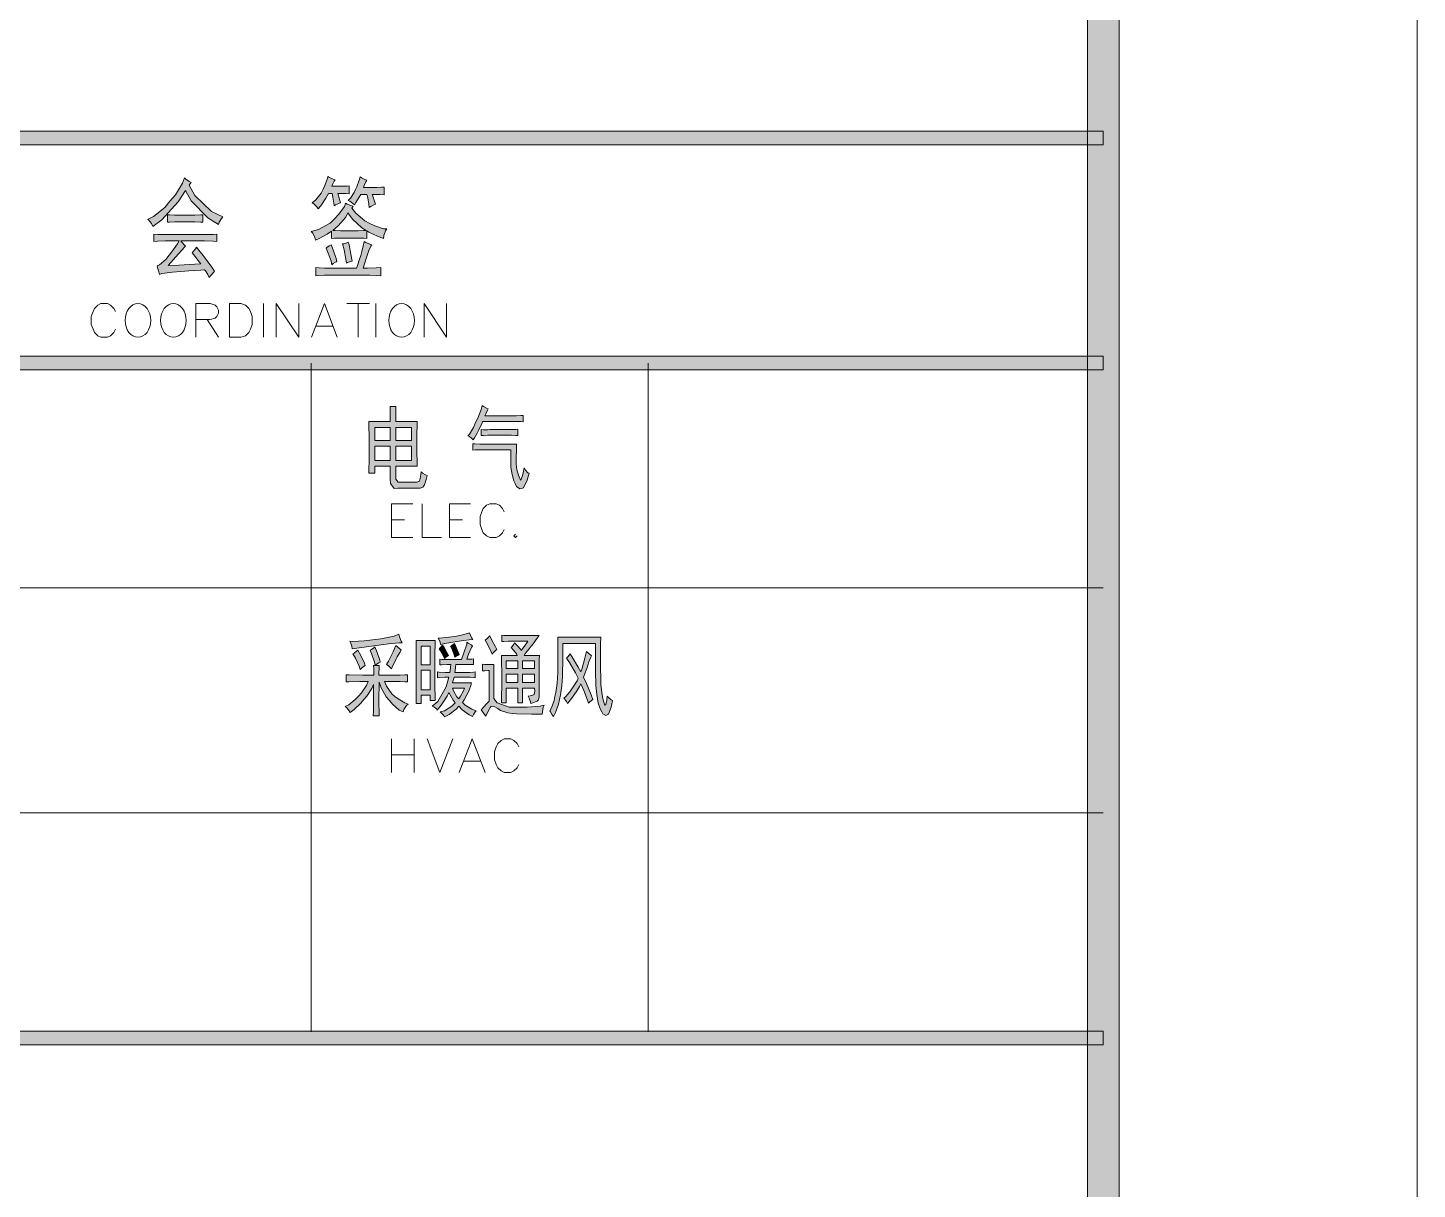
# Model space of a CAD drawing. Header units: millimetres. Extents: x 210 to 63265, y -7201 to 22496.
# Drawn here: x 61052 to 63265, y 15126 to 16976 of the extents above; entities that cross this region are included whole.
import ezdxf

# ---------------------------------------------------------------- set-up
doc = ezdxf.new("R2010")
doc.units = ezdxf.units.MM

msp = doc.modelspace()

# ---------------------------------------------------------------- hatches: boundary and pattern name
h = msp.add_hatch(color=0)
h.dxf.hatch_style = 2
h.paths.add_polyline_path([(62790.1, -6726.4), (62740, -6676.5), (62740, 21971.2), (62790.1, 22021.1)])
h = msp.add_hatch(color=0)
h.dxf.hatch_style = 2
h.paths.add_polyline_path([(62765, 16811.3), (62765, 16789.9), (60263.2, 16789.9), (60263.2, 16811.3)])
h = msp.add_hatch(color=0)
h.dxf.hatch_style = 2
h.paths.add_polyline_path([(61309.4, 16725.6), (61318.1, 16708.8), (61345, 16683.4), (61363, 16675), (61360.7, 16672.3), (61357.1, 16666.3), (61355.9, 16662.9), (61338.7, 16673.4), (61312.6, 16700.4), (61303.6, 16716.9), (61291.8, 16699), (61265.7, 16670.4), (61251.6, 16659.5), (61249.1, 16664.3), (61244.6, 16670), (61243, 16670.9), (61252.3, 16675.4), (61270.2, 16689.9), (61278.6, 16700.1), (61287.2, 16710.1), (61298.6, 16728.7), (61301.7, 16737.3), (61304, 16735.1), (61309.4, 16731.4), (61312.4, 16729.8)])
h = msp.add_hatch(color=0)
h.dxf.hatch_style = 2
h.paths.add_polyline_path([(61564.1, 16711.5), (61559.1, 16711.9), (61550, 16712.2), (61545.9, 16712.2), (61546.9, 16708.5), (61549.3, 16701.1), (61550.5, 16697.4), (61547.5, 16696.3), (61542.5, 16694), (61540.3, 16692.6), (61539.8, 16696.7), (61538.2, 16706.5), (61536.7, 16712.2), (61531.2, 16712.2), (61526.9, 16704.7), (61518.7, 16692.6), (61514.6, 16687.9), (61512.6, 16690.9), (61507.8, 16695.6), (61504.9, 16697.4), (61510.8, 16702), (61519.4, 16712.9), (61522.4, 16719), (61525.3, 16725.1), (61529.2, 16735.1), (61530.3, 16739.2), (61532.8, 16737.8), (61538.5, 16735.1), (61541.9, 16733.9), (61540.1, 16731.7), (61537.3, 16726.7), (61536.4, 16723.7), (61551.9, 16723.7), (61555, 16723.7), (61561.1, 16724), (61564.1, 16724.4)])
h = msp.add_hatch(color=0)
h.dxf.hatch_style = 2
h.paths.add_polyline_path([(61605.8, 16695.2), (61603.3, 16694), (61598.5, 16691.3), (61596.1, 16689.9), (61595.6, 16695.1), (61593.6, 16705.4), (61592, 16710.8), (61582.4, 16710.8), (61579.7, 16706.1), (61574.7, 16697.7), (61572.3, 16694), (61570, 16696.3), (61565.2, 16699.7), (61562.7, 16700.8), (61566.3, 16704.7), (61572, 16713.5), (61574.1, 16718.3), (61576.3, 16723), (61579.9, 16733.2), (61581.5, 16738.5), (61583.8, 16736.9), (61589, 16734.2), (61592, 16733.2), (61590.6, 16730.8), (61588.1, 16725.1), (61587, 16721.7), (61605.8, 16721.7), (61608.3, 16721.7), (61615.5, 16722.1), (61619.9, 16722.2), (61619.9, 16710.1), (61613.1, 16710.4), (61603.5, 16710.8), (61600.6, 16710.8), (61601.7, 16707.8), (61604.2, 16700.1)])
h = msp.add_hatch(color=0)
h.paths.add_polyline_path([(61618.8, 16640.5), (61609, 16644.3), (61595.6, 16650.3), (61592, 16652.7), (61592, 16640.5), (61587.5, 16640.9), (61578.6, 16641.2), (61574.3, 16641.2), (61554.6, 16641.2), (61550, 16641.2), (61540.7, 16640.9), (61535.8, 16640.5), (61535.8, 16652.1), (61529, 16647.3), (61516.3, 16640.3), (61510.4, 16637.8), (61509.5, 16641.9), (61506, 16648.7), (61503.5, 16651.4), (61515.1, 16654.8), (61533.7, 16665), (61540.7, 16672), (61547.7, 16679), (61556.4, 16691.3), (61558, 16696.7), (61560.7, 16695.2), (61566.8, 16692.9), (61570.2, 16692), (61568.2, 16688.6), (61574.7, 16680.7), (61589, 16668.8), (61596.8, 16664.6), (61604.9, 16660.4), (61618.5, 16656.1), (61624, 16656.1), (61621.7, 16652.7), (61619.2, 16645)])
h.paths.add_polyline_path([(61537.8, 16653.4), (61541.9, 16653), (61550.3, 16652.7), (61554.6, 16652.7), (61574.3, 16652.7), (61578.6, 16652.7), (61587, 16653), (61591.1, 16653.4), (61584, 16657.5), (61569.5, 16671.3), (61562.1, 16681.1), (61558.6, 16674.3), (61546.4, 16660.5)])
h = msp.add_hatch(color=0)
h.dxf.hatch_style = 2
h.paths.add_polyline_path([(61312.8, 16677.7), (61318.5, 16677.7), (61327.6, 16678.1), (61331, 16678.4), (61331, 16666.3), (61327.3, 16666.6), (61318.1, 16667), (61312.8, 16667), (61291.1, 16667), (61286.3, 16667), (61278.1, 16666.6), (61274.8, 16666.3), (61274.8, 16678.4), (61278.1, 16678.1), (61285.9, 16677.7), (61290.6, 16677.7)])
h = msp.add_hatch(color=0)
h.dxf.hatch_style = 2
h.paths.add_polyline_path([(61303.6, 16628.3), (61302, 16626.7), (61288.1, 16611.2), (61275.9, 16597.4), (61292.5, 16598.1), (61318.5, 16599.3), (61327.6, 16600.1), (61325.3, 16603.5), (61318.5, 16612.2), (61313.8, 16617.6), (61315.6, 16619.6), (61319.2, 16624), (61321, 16626.4), (61324.6, 16622.1), (61331.4, 16613.3), (61334.6, 16609.2), (61338, 16604.9), (61345.5, 16594.7), (61349.8, 16588.6), (61348, 16586.5), (61343.7, 16581.5), (61341.2, 16578.4), (61338.9, 16582.9), (61335.1, 16589), (61333.7, 16590.6), (61327.8, 16590.2), (61308.8, 16589), (61295.9, 16587.9), (61282.9, 16586.8), (61265.9, 16584.5), (61262.1, 16583.1), (61260.9, 16587.5), (61258.9, 16594.3), (61258.2, 16596.7), (61262.1, 16598.3), (61271.8, 16607), (61277.3, 16613.8), (61282.9, 16620.8), (61290.8, 16632.1), (61293.1, 16636.6), (61278.4, 16636.6), (61271.6, 16636.6), (61258.9, 16636.2), (61253, 16635.8), (61253, 16647.3), (61259.1, 16646.9), (61271.6, 16646.6), (61277.9, 16646.6), (61328.5, 16646.6), (61334.9, 16646.6), (61347.3, 16646.9), (61353.4, 16647.3), (61353.4, 16635.8), (61347.3, 16636.2), (61333.9, 16636.6), (61326.5, 16636.6), (61296.1, 16636.6), (61298.1, 16633.9), (61302, 16629.8)])
h = msp.add_hatch(color=0)
h.dxf.hatch_style = 2
h.paths.add_polyline_path([(61529.2, 16581.8), (61524.9, 16581.8), (61515.8, 16581.5), (61511, 16581.1), (61511, 16594), (61516, 16593.6), (61524.9, 16593.3), (61528.7, 16593.3), (61575.9, 16593.3), (61577.3, 16597.4), (61580.7, 16607.4), (61582.4, 16613.5), (61584.1, 16619.6), (61587, 16630.8), (61588.1, 16635.8), (61590.8, 16634.2), (61596.8, 16631.4), (61600.2, 16630.5), (61598.5, 16628.3), (61595.1, 16621.5), (61593.6, 16616.5), (61592, 16611.7), (61588.4, 16600.1), (61586.5, 16593.3), (61593.3, 16593.3), (61607.2, 16593.6), (61614.4, 16594), (61614.4, 16581.1), (61607.2, 16581.5), (61596.7, 16581.8), (61593.1, 16581.8)])
h = msp.add_hatch(color=0)
h.dxf.hatch_style = 2
h.paths.add_polyline_path([(61535.3, 16630.5), (61538.5, 16622.2), (61543.2, 16608.8), (61544.4, 16603.5), (61542.5, 16602.7), (61538.3, 16600.4), (61536.4, 16598.6), (61535.3, 16604.2), (61530.8, 16617.2), (61527.3, 16625.1), (61528.5, 16626), (61532.4, 16628.7)])
h = msp.add_hatch(color=0)
h.dxf.hatch_style = 2
h.paths.add_polyline_path([(61559.6, 16601.3), (61558.9, 16607.4), (61555.9, 16622.6), (61553.6, 16631.7), (61555.5, 16632.1), (61560.2, 16633.5), (61562.7, 16634.4), (61563.8, 16630.5), (61566.8, 16615.3), (61568.8, 16604.2), (61566.3, 16603.8), (61561.6, 16602.4)])
h = msp.add_hatch(color=0)
h.dxf.hatch_style = 2
h.paths.add_polyline_path([(60255.7, 16431.4), (60255.7, 16452.8), (62765, 16452.8), (62765, 16431.4)])
h = msp.add_hatch(color=0)
h.paths.add_polyline_path([(61688.3, 16262.9), (61686.8, 16256.4), (61684.1, 16248), (61682.9, 16246.2), (61681.6, 16244.4), (61677.3, 16242.6), (61674.5, 16242.6), (61641.4, 16242.6), (61635.8, 16242.3), (61629.9, 16250), (61629.6, 16257.8), (61629.6, 16277.5), (61605.1, 16277.5), (61605.1, 16266.8), (61595.4, 16266.8), (61595.6, 16269.6), (61595.8, 16289), (61595.8, 16305.6), (61595.8, 16322.2), (61595.6, 16343.9), (61595.4, 16349.1), (61629.6, 16349.1), (61629.6, 16356.6), (61629.4, 16368.4), (61629.2, 16372.7), (61638.5, 16372.7), (61638.3, 16368.9), (61638.2, 16357.1), (61638.2, 16349.1), (61672.3, 16349.1), (61672.2, 16344.8), (61671.8, 16327.3), (61671.8, 16314.2), (61671.8, 16301.1), (61672.2, 16282.9), (61672.3, 16277.5), (61638.2, 16277.5), (61638.2, 16262.3), (61638.2, 16257.3), (61642.1, 16252.1), (61646, 16252.1), (61668.4, 16252.1), (61671.8, 16252.1), (61675.9, 16254.1), (61676.5, 16256.1), (61677.2, 16258), (61678.2, 16264.3), (61678.6, 16268.6), (61680.7, 16266.6), (61685.6, 16263.7)])
h.paths.add_polyline_path([(61663.4, 16287), (61663.4, 16309.5), (61638.2, 16309.5), (61638.2, 16287)])
h.paths.add_polyline_path([(61629.6, 16287), (61629.6, 16309.5), (61605.1, 16309.5), (61605.1, 16287)])
h.paths.add_polyline_path([(61663.4, 16318.7), (61663.4, 16339.4), (61638.2, 16339.4), (61638.2, 16318.7)])
h.paths.add_polyline_path([(61629.6, 16318.7), (61629.6, 16339.4), (61605.1, 16339.4), (61605.1, 16318.7)])
h = msp.add_hatch(color=0)
h.dxf.hatch_style = 2
h.paths.add_polyline_path([(61785.4, 16369.3), (61784.1, 16366.8), (61781.5, 16361.1), (61780, 16358), (61826.4, 16358), (61830.3, 16358), (61837.5, 16358.4), (61840.9, 16358.6), (61840.9, 16348.5), (61837.5, 16348.7), (61830.3, 16349.1), (61826.4, 16349.1), (61776.6, 16349.1), (61775.6, 16346.2), (61772.3, 16339.1), (61770, 16334.6), (61767.9, 16330.3), (61763.6, 16322.8), (61761.4, 16319.7), (61759.6, 16322.1), (61755.5, 16325.1), (61753, 16326), (61755.7, 16329), (61762, 16339.6), (61765.5, 16347.1), (61769.1, 16354.4), (61774.3, 16368.2), (61775.7, 16374.3), (61778.1, 16372.9), (61782.9, 16370.4)])
h = msp.add_hatch(color=0)
h.dxf.hatch_style = 2
h.paths.add_polyline_path([(61819.2, 16336), (61822.6, 16336), (61829.4, 16336.4), (61832.8, 16336.6), (61832.8, 16326.5), (61829.4, 16326.7), (61822.6, 16327.1), (61819.2, 16327.1), (61788.1, 16327.1), (61784.7, 16327.1), (61777.9, 16326.7), (61774.5, 16326.5), (61774.5, 16336), (61777.9, 16335.8), (61784.7, 16335.8), (61788.1, 16336)])
h = msp.add_hatch(color=0)
h.dxf.hatch_style = 2
h.paths.add_polyline_path([(61850.5, 16266.8), (61847.5, 16255.3), (61841.6, 16243), (61838.7, 16242.3), (61835.7, 16241.6), (61830.7, 16245.5), (61828.5, 16250), (61826.4, 16254.4), (61823.5, 16264.6), (61822.6, 16270.5), (61821.7, 16276.3), (61821.4, 16293.1), (61821.7, 16304), (61775.4, 16304), (61772, 16304), (61764.8, 16303.6), (61760.9, 16303.5), (61760.9, 16313.5), (61764.8, 16313.3), (61772, 16312.9), (61775.4, 16312.9), (61830.7, 16312.9), (61830.3, 16304.2), (61829.9, 16290.8), (61829.9, 16285.9), (61830.1, 16281.1), (61831.2, 16272.5), (61832.1, 16268.8), (61833.2, 16265), (61835.1, 16259.3), (61836.4, 16257.3), (61837.5, 16255.3), (61840.5, 16264.3), (61842.5, 16275.2), (61844.8, 16271.6), (61848.7, 16267.3)])
h = msp.add_hatch(color=0)
h.dxf.hatch_style = 2
h.paths.add_polyline_path([(61648.5, 15996.1), (61643.5, 15996.1), (61626.7, 15994.5), (61615.1, 15992.9), (61603.3, 15991.5), (61580.2, 15988.4), (61568.8, 15987), (61568.2, 15990.8), (61566.3, 15996.7), (61565, 15998.8), (61569.8, 15998.6), (61588.1, 15999.7), (61601.3, 16001.1), (61614.6, 16002.6), (61635.5, 16007), (61643.2, 16010.1), (61644.3, 16006.1), (61646.9, 15999.2)])
h = msp.add_hatch(color=0)
h.paths.add_polyline_path([(61701, 16000.1), (61700.8, 15993.4), (61700.6, 15980.9), (61700.6, 15974.7), (61700.6, 15932.4), (61700.6, 15925.5), (61700.8, 15911.3), (61701, 15904.3), (61692.9, 15904.3), (61692.9, 15912.8), (61678.6, 15912.8), (61678.6, 15899.7), (61670.6, 15899.7), (61670.6, 15906.5), (61670.7, 15920.3), (61670.9, 15927.4), (61670.9, 15974.7), (61670.9, 15980.9), (61670.7, 15993.4), (61670.6, 16000.1)])
h.paths.add_polyline_path([(61692.9, 15921.2), (61692.9, 15952.6), (61678.6, 15952.6), (61678.6, 15921.2)])
h.paths.add_polyline_path([(61692.9, 15961.1), (61692.9, 15990.9), (61678.6, 15990.9), (61678.6, 15961.1)])
h = msp.add_hatch(color=0)
h.dxf.hatch_style = 2
h.paths.add_polyline_path([(61706, 16004), (61713.3, 16004.2), (61727.6, 16005.8), (61735, 16007), (61742.3, 16008.3), (61752.5, 16011), (61755.5, 16012.4), (61756.6, 16009.4), (61759.3, 16004), (61760.9, 16001.7), (61755, 16001.1), (61742.6, 15999.5), (61736, 15998.6), (61729.4, 15997.6), (61716.2, 15995.2), (61709.4, 15993.8), (61708.8, 15997.2), (61707, 16002.2)])
h = msp.add_hatch(color=0)
h.dxf.hatch_style = 2
h.paths.add_polyline_path([(61787.9, 16007.4), (61791.5, 16000.6), (61797.2, 15989.9), (61799.4, 15985.9), (61797, 15984.3), (61793.3, 15980.2), (61791.8, 15978.1), (61790.2, 15982.2), (61784.9, 15993.4), (61780.7, 16000.6), (61782.5, 16002.2), (61786.1, 16005.6)])
h = msp.add_hatch(color=0)
h.paths.add_polyline_path([(61866.4, 16007.9), (61863.6, 16003.5), (61857.3, 15994.9), (61854.1, 15990.9), (61850.9, 15987), (61845, 15979.7), (61842.5, 15976.3), (61867, 15976.3), (61866.8, 15970.2), (61866.4, 15958), (61866.4, 15952.1), (61866.4, 15913.3), (61866.8, 15909.5), (61865.2, 15904.9), (61863.6, 15903.6), (61861.8, 15902.6), (61856.8, 15900.6), (61853.4, 15899.7), (61853, 15902.4), (61850.9, 15908.3), (61849.3, 15911.5), (61852.3, 15911.9), (61856.6, 15912.8), (61857.7, 15913.3), (61858.7, 15913.8), (61859.5, 15919.2), (61859.3, 15924), (61840.3, 15924), (61840.3, 15900.9), (61832.8, 15900.9), (61832.8, 15924), (61814.2, 15924), (61814.2, 15900.9), (61806.5, 15900.9), (61806.7, 15910.3), (61807, 15928.7), (61807, 15938), (61807, 15947.3), (61806.7, 15966.4), (61806.5, 15976.3), (61831.6, 15976.3), (61830.5, 15978.6), (61825.8, 15984.8), (61822.3, 15988.8), (61823.7, 15990.4), (61826.4, 15994.2), (61827.6, 15996.1), (61831.6, 15992.2), (61836.7, 15986.3), (61838.2, 15984.3), (61841.6, 15989), (61846.9, 15996.3), (61848.7, 15998.8), (61821.7, 15998.8), (61817.6, 15998.8), (61810.1, 15998.6), (61807, 15998.3), (61807, 16008.5), (61810.1, 16008.1), (61817.1, 16007.9), (61820.8, 16007.9)])
h.paths.add_polyline_path([(61859.3, 15933), (61859.3, 15946.6), (61840.3, 15946.6), (61840.3, 15933)])
h.paths.add_polyline_path([(61832.8, 15933), (61832.8, 15946.6), (61814.2, 15946.6), (61814.2, 15933)])
h.paths.add_polyline_path([(61859.3, 15955.5), (61859.3, 15967.9), (61840.3, 15967.9), (61840.3, 15955.5)])
h.paths.add_polyline_path([(61832.8, 15955.5), (61832.8, 15967.9), (61814.2, 15967.9), (61814.2, 15955.5)])
h = msp.add_hatch(color=0)
h.dxf.hatch_style = 2
h.paths.add_polyline_path([(61964.8, 16005.6), (61964.5, 15994.3), (61964.1, 15973.9), (61964.3, 15964.8), (61964.5, 15955.7), (61964.7, 15940.8), (61964.7, 15935.3), (61964.8, 15929.6), (61966.3, 15917), (61967.7, 15910.3), (61968.9, 15903.3), (61971.3, 15897), (61972.2, 15897.5), (61972.9, 15898.1), (61974.5, 15905.1), (61975, 15911.5), (61977, 15909), (61981.1, 15905.4), (61983.4, 15904.3), (61981.5, 15893.8), (61977, 15882.5), (61974.8, 15881.4), (61972.7, 15880.6), (61968.2, 15883.1), (61966.3, 15886.5), (61964.1, 15890), (61960.7, 15900.4), (61959.6, 15907), (61958.4, 15913.8), (61957.1, 15928.3), (61957, 15936), (61956.6, 15943.9), (61956.4, 15973.6), (61956.4, 15995.4), (61904.2, 15995.4), (61904.2, 15972.7), (61903.6, 15942.6), (61903.1, 15935.3), (61902.6, 15928), (61900.4, 15913.3), (61898.8, 15906), (61897.2, 15898.6), (61892.6, 15885.2), (61889.3, 15878.9), (61887.4, 15881.8), (61884.5, 15886.3), (61883.4, 15887.9), (61886.1, 15892.7), (61890.4, 15904.2), (61891.8, 15910.8), (61893.3, 15917.4), (61895.2, 15932.3), (61895.6, 15940.7), (61896.1, 15948.9), (61896.5, 15967.1), (61896.5, 15977), (61896.5, 15986.8), (61896.3, 16001.1), (61896.1, 16005.6)])
h = msp.add_hatch(color=0)
h.dxf.hatch_style = 2
h.paths.add_polyline_path([(61577.7, 15984.8), (61582.5, 15976.3), (61588.4, 15963.9), (61589.5, 15960), (61587.7, 15958.9), (61583.8, 15955.9), (61581.5, 15953.9), (61579.9, 15959.4), (61574.1, 15971.8), (61570, 15978.6), (61571.8, 15979.7), (61575.6, 15982.9)])
h = msp.add_hatch(color=0)
h.dxf.hatch_style = 2
h.paths.add_polyline_path([(61605.1, 15989.9), (61608.7, 15980.9), (61612.9, 15968.7), (61613.5, 15965.7), (61611.2, 15964.5), (61607.2, 15962), (61605.6, 15960.5), (61604.5, 15965.7), (61600.4, 15977.7), (61597.6, 15984.8), (61599.4, 15985.6), (61603.3, 15988.2)])
h = msp.add_hatch(color=0)
h.dxf.hatch_style = 2
h.paths.add_polyline_path([(61646.9, 15984.8), (61644.6, 15981.1), (61640.7, 15974.1), (61638.9, 15970.7), (61637.3, 15967.3), (61633.3, 15959.4), (61631.4, 15955), (61629.8, 15956.6), (61626, 15960), (61623.7, 15961.8), (61626.9, 15967.1), (61634.2, 15982.2), (61638.5, 15992.2), (61640.9, 15989.9), (61645, 15986.3)])
h = msp.add_hatch(color=0)
h.paths.add_polyline_path([(61709, 15886.3), (61716, 15888.2), (61727.8, 15895.6), (61732.6, 15900.9), (61729.8, 15905.1), (61724.8, 15913.3), (61723, 15917.2), (61720.1, 15911.3), (61710.6, 15897.2), (61704, 15889.1), (61702.9, 15891.1), (61699, 15894.2), (61696.3, 15895.2), (61705.4, 15903.1), (61718.7, 15926.2), (61723, 15941.4), (61716.5, 15941.4), (61707.6, 15941.2), (61704.7, 15940.8), (61704.7, 15950), (61707.2, 15949.6), (61717.1, 15949.3), (61724.2, 15949.3), (61724.8, 15951.6), (61725.6, 15957.8), (61725.8, 15961.8), (61720.1, 15961.8), (61711.5, 15961.4), (61708.7, 15961.1), (61708.7, 15970.2), (61712.4, 15969.8), (61719.7, 15969.6), (61723.3, 15969.6), (61743.2, 15969.6), (61746.9, 15980.2), (61751.2, 15994.2), (61751.6, 15997.2), (61753.7, 15995.8), (61758.2, 15992.9), (61760.5, 15991.5), (61758.7, 15988.8), (61754.3, 15978.1), (61751.2, 15970.2), (61753.9, 15970.2), (61759.5, 15970.4), (61762.1, 15970.7), (61762.1, 15961.8), (61733.9, 15961.8), (61733.5, 15957.8), (61732.6, 15951.6), (61732.3, 15949.3), (61752.8, 15949.3), (61756.1, 15949.3), (61762, 15949.6), (61764.8, 15950), (61764.8, 15940.8), (61762.1, 15941.2), (61756.6, 15941.4), (61753.4, 15941.4), (61731, 15941.4), (61728.5, 15932.4), (61758.7, 15932.4), (61757.9, 15928.5), (61755, 15920.8), (61753.4, 15917.2), (61751.6, 15913.7), (61747.3, 15905.6), (61744.4, 15901.5), (61748.7, 15897.2), (61759.6, 15890.4), (61766.4, 15887.9), (61764.8, 15886.5), (61761.8, 15882), (61760.5, 15878.9), (61755, 15881.4), (61744.1, 15889.7), (61738.5, 15895.2), (61734.6, 15890.4), (61723.1, 15882), (61715.8, 15878.4), (61714.7, 15880.6), (61711.3, 15884.5)])
h.paths.add_polyline_path([(61738.5, 15907), (61741.6, 15911.3), (61745.9, 15919.7), (61747.5, 15924), (61728.5, 15924), (61730.5, 15918.8), (61735.7, 15910.4)])
h = msp.add_hatch(color=0)
h.dxf.hatch_style = 2
h.paths.add_polyline_path([(61712.8, 15992.7), (61715.1, 15989), (61719.7, 15980.9), (61722.1, 15976.3), (61720.5, 15975.2), (61717.2, 15972.7), (61715.8, 15971.3), (61713.7, 15976.1), (61709.4, 15983.6), (61707.2, 15986.5), (61709, 15988.4), (61711.7, 15991.5)])
h = msp.add_hatch(color=0)
h.dxf.hatch_style = 2
h.paths.add_polyline_path([(61732.3, 15973.6), (61730.8, 15978.6), (61727.4, 15987.4), (61725.5, 15990.9), (61727.1, 15991.8), (61730.3, 15994.2), (61731.7, 15995.4), (61734.1, 15990.4), (61737.6, 15981.5), (61739.1, 15977.5), (61737.3, 15976.3), (61733.9, 15974.3)])
h = msp.add_hatch(color=0)
h.dxf.hatch_style = 2
h.paths.add_polyline_path([(61950.2, 15975.7), (61948.9, 15973.6), (61945.9, 15965.9), (61944.3, 15960.5), (61942.5, 15955.2), (61939.1, 15945.7), (61937.5, 15941.4), (61942.1, 15931.4), (61949.4, 15913.7), (61952.3, 15906), (61950.2, 15904.5), (61946.6, 15901.7), (61945.2, 15900.4), (61943.5, 15905.1), (61937.6, 15920.3), (61933.2, 15930.8), (61930.8, 15926.5), (61926, 15918.7), (61923.5, 15914.9), (61921, 15911.3), (61915.1, 15903.6), (61911.7, 15899.7), (61910.1, 15902.9), (61907, 15907), (61905.8, 15908.3), (61909.2, 15911), (61915.6, 15918.5), (61918.9, 15923.1), (61922.1, 15927.8), (61926.9, 15936), (61928.5, 15939.8), (61924.4, 15948.7), (61915.1, 15964.8), (61910.1, 15971.8), (61911.9, 15973.6), (61914.9, 15977), (61916, 15978.6), (61920.1, 15972.1), (61928.5, 15957.8), (61932.8, 15950), (61935.1, 15955.9), (61939.6, 15972.1), (61941.8, 15982.5)])
h = msp.add_hatch(color=0)
h.dxf.hatch_style = 2
h.paths.add_polyline_path([(61603.5, 15944.8), (61603.5, 15947.3), (61603.3, 15955), (61602.9, 15960), (61611.9, 15960), (61611.7, 15955.5), (61611.5, 15947.8), (61611.5, 15944.8), (61641.9, 15944.8), (61645, 15944.8), (61652.7, 15945.1), (61657.1, 15945.3), (61657.1, 15934), (61652.7, 15934.4), (61645.1, 15934.8), (61642.3, 15934.8), (61620.3, 15934.8), (61623.7, 15927.1), (61632.1, 15915.3), (61636.9, 15911), (61641.9, 15906.9), (61652.5, 15900.6), (61657.8, 15898.6), (61655.2, 15896.5), (61651.2, 15890.2), (61649.8, 15886.3), (61643.9, 15889.3), (61633.2, 15898.4), (61628.2, 15904.3), (61623.1, 15910.3), (61615.1, 15924.7), (61611.9, 15933.5), (61611.5, 15903.1), (61611.5, 15898.4), (61611.7, 15886.8), (61611.9, 15880), (61602.2, 15880), (61602.6, 15887.2), (61602.9, 15898.6), (61602.9, 15903.1), (61602.9, 15930.1), (61599.9, 15923.7), (61592, 15911.5), (61587.4, 15906), (61582.7, 15900.4), (61571.8, 15889.9), (61565.4, 15885.2), (61563.9, 15887.9), (61560.2, 15892.7), (61557.8, 15894.7), (61563.4, 15897.7), (61573.8, 15906.3), (61578.8, 15911.5), (61583.6, 15916.9), (61591.7, 15928.5), (61594.5, 15934.8), (61580.9, 15934.8), (61563.4, 15934.4), (61559.5, 15934), (61559.5, 15945.3), (61563.9, 15945.1), (61585.9, 15944.8)])
h = msp.add_hatch(color=0)
h.dxf.hatch_style = 2
h.paths.add_polyline_path([(61794.7, 15961.8), (61794.5, 15956), (61794.3, 15945.9), (61794.3, 15941.4), (61794.3, 15907.6), (61799.5, 15900.6), (61819, 15893.6), (61833.2, 15893.6), (61847.3, 15893.6), (61868, 15895.2), (61874.5, 15897), (61873.2, 15893.6), (61871.8, 15886.5), (61871.6, 15882.9), (61854.6, 15882.5), (61830.7, 15883.2), (61823.7, 15884), (61816.5, 15884.8), (61805.1, 15888.6), (61800.6, 15891.6), (61796.1, 15894.5), (61790.2, 15895.4), (61788.8, 15893.3), (61787.4, 15891.1), (61783.8, 15884.3), (61781.6, 15879.5), (61779.7, 15882.3), (61775.9, 15887.2), (61774, 15889.1), (61777.3, 15893.1), (61784, 15900.4), (61787.2, 15903.6), (61787.2, 15952.1), (61785.4, 15952.1), (61780.2, 15951.9), (61776.6, 15951.6), (61776.6, 15962.3), (61780, 15962), (61789, 15961.8)])
h = msp.add_hatch(color=0)
h.dxf.hatch_style = 2
h.paths.add_polyline_path([(60263.2, 15356), (60263.2, 15377.5), (62765, 15377.5), (62765, 15356)])

# ---------------------------------------------------------------- linework, layer by layer
at = {"color": 0, "lineweight": 0}
for points in [[(21218.6, -7201.3), (21218.6, 22496), (63265, 22496), (63265, -7201.3)], [(62790.1, -6726.4), (62740, -6676.5), (62740, 21971.2), (62790.1, 22021.1)], [(62765, 16811.3), (62765, 16789.9), (60263.2, 16789.9), (60263.2, 16811.3)], [(61309.4, 16725.6), (61318.1, 16708.8), (61345, 16683.4), (61363, 16675), (61360.7, 16672.3), (61357.1, 16666.3), (61355.9, 16662.9), (61338.7, 16673.4), (61312.6, 16700.4), (61303.6, 16716.9), (61291.8, 16699), (61265.7, 16670.4), (61251.6, 16659.5), (61249.1, 16664.3), (61244.6, 16670), (61243, 16670.9), (61252.3, 16675.4), (61270.2, 16689.9), (61278.6, 16700.1), (61287.2, 16710.1), (61298.6, 16728.7), (61301.7, 16737.3), (61304, 16735.1), (61309.4, 16731.4), (61312.4, 16729.8)], [(61564.1, 16711.5), (61559.1, 16711.9), (61550, 16712.2), (61545.9, 16712.2), (61546.9, 16708.5), (61549.3, 16701.1), (61550.5, 16697.4), (61547.5, 16696.3), (61542.5, 16694), (61540.3, 16692.6), (61539.8, 16696.7), (61538.2, 16706.5), (61536.7, 16712.2), (61531.2, 16712.2), (61526.9, 16704.7), (61518.7, 16692.6), (61514.6, 16687.9), (61512.6, 16690.9), (61507.8, 16695.6), (61504.9, 16697.4), (61510.8, 16702), (61519.4, 16712.9), (61522.4, 16719), (61525.3, 16725.1), (61529.2, 16735.1), (61530.3, 16739.2), (61532.8, 16737.8), (61538.5, 16735.1), (61541.9, 16733.9), (61540.1, 16731.7), (61537.3, 16726.7), (61536.4, 16723.7), (61551.9, 16723.7), (61555, 16723.7), (61561.1, 16724), (61564.1, 16724.4)], [(61605.8, 16695.2), (61603.3, 16694), (61598.5, 16691.3), (61596.1, 16689.9), (61595.6, 16695.1), (61593.6, 16705.4), (61592, 16710.8), (61582.4, 16710.8), (61579.7, 16706.1), (61574.7, 16697.7), (61572.3, 16694), (61570, 16696.3), (61565.2, 16699.7), (61562.7, 16700.8), (61566.3, 16704.7), (61572, 16713.5), (61574.1, 16718.3), (61576.3, 16723), (61579.9, 16733.2), (61581.5, 16738.5), (61583.8, 16736.9), (61589, 16734.2), (61592, 16733.2), (61590.6, 16730.8), (61588.1, 16725.1), (61587, 16721.7), (61605.8, 16721.7), (61608.3, 16721.7), (61615.5, 16722.1), (61619.9, 16722.2), (61619.9, 16710.1), (61613.1, 16710.4), (61603.5, 16710.8), (61600.6, 16710.8), (61601.7, 16707.8), (61604.2, 16700.1)], [(61618.8, 16640.5), (61609, 16644.3), (61595.6, 16650.3), (61592, 16652.7), (61592, 16640.5), (61587.5, 16640.9), (61578.6, 16641.2), (61574.3, 16641.2), (61554.6, 16641.2), (61550, 16641.2), (61540.7, 16640.9), (61535.8, 16640.5), (61535.8, 16652.1), (61529, 16647.3), (61516.3, 16640.3), (61510.4, 16637.8), (61509.5, 16641.9), (61506, 16648.7), (61503.5, 16651.4), (61515.1, 16654.8), (61533.7, 16665), (61540.7, 16672), (61547.7, 16679), (61556.4, 16691.3), (61558, 16696.7), (61560.7, 16695.2), (61566.8, 16692.9), (61570.2, 16692), (61568.2, 16688.6), (61574.7, 16680.7), (61589, 16668.8), (61596.8, 16664.6), (61604.9, 16660.4), (61618.5, 16656.1), (61624, 16656.1), (61621.7, 16652.7), (61619.2, 16645)], [(61312.8, 16677.7), (61318.5, 16677.7), (61327.6, 16678.1), (61331, 16678.4), (61331, 16666.3), (61327.3, 16666.6), (61318.1, 16667), (61312.8, 16667), (61291.1, 16667), (61286.3, 16667), (61278.1, 16666.6), (61274.8, 16666.3), (61274.8, 16678.4), (61278.1, 16678.1), (61285.9, 16677.7), (61290.6, 16677.7)], [(61537.8, 16653.4), (61541.9, 16653), (61550.3, 16652.7), (61554.6, 16652.7), (61574.3, 16652.7), (61578.6, 16652.7), (61587, 16653), (61591.1, 16653.4), (61584, 16657.5), (61569.5, 16671.3), (61562.1, 16681.1), (61558.6, 16674.3), (61546.4, 16660.5)], [(61303.6, 16628.3), (61302, 16626.7), (61288.1, 16611.2), (61275.9, 16597.4), (61292.5, 16598.1), (61318.5, 16599.3), (61327.6, 16600.1), (61325.3, 16603.5), (61318.5, 16612.2), (61313.8, 16617.6), (61315.6, 16619.6), (61319.2, 16624), (61321, 16626.4), (61324.6, 16622.1), (61331.4, 16613.3), (61334.6, 16609.2), (61338, 16604.9), (61345.5, 16594.7), (61349.8, 16588.6), (61348, 16586.5), (61343.7, 16581.5), (61341.2, 16578.4), (61338.9, 16582.9), (61335.1, 16589), (61333.7, 16590.6), (61327.8, 16590.2), (61308.8, 16589), (61295.9, 16587.9), (61282.9, 16586.8), (61265.9, 16584.5), (61262.1, 16583.1), (61260.9, 16587.5), (61258.9, 16594.3), (61258.2, 16596.7), (61262.1, 16598.3), (61271.8, 16607), (61277.3, 16613.8), (61282.9, 16620.8), (61290.8, 16632.1), (61293.1, 16636.6), (61278.4, 16636.6), (61271.6, 16636.6), (61258.9, 16636.2), (61253, 16635.8), (61253, 16647.3), (61259.1, 16646.9), (61271.6, 16646.6), (61277.9, 16646.6), (61328.5, 16646.6), (61334.9, 16646.6), (61347.3, 16646.9), (61353.4, 16647.3), (61353.4, 16635.8), (61347.3, 16636.2), (61333.9, 16636.6), (61326.5, 16636.6), (61296.1, 16636.6), (61298.1, 16633.9), (61302, 16629.8)], [(61529.2, 16581.8), (61524.9, 16581.8), (61515.8, 16581.5), (61511, 16581.1), (61511, 16594), (61516, 16593.6), (61524.9, 16593.3), (61528.7, 16593.3), (61575.9, 16593.3), (61577.3, 16597.4), (61580.7, 16607.4), (61582.4, 16613.5), (61584.1, 16619.6), (61587, 16630.8), (61588.1, 16635.8), (61590.8, 16634.2), (61596.8, 16631.4), (61600.2, 16630.5), (61598.5, 16628.3), (61595.1, 16621.5), (61593.6, 16616.5), (61592, 16611.7), (61588.4, 16600.1), (61586.5, 16593.3), (61593.3, 16593.3), (61607.2, 16593.6), (61614.4, 16594), (61614.4, 16581.1), (61607.2, 16581.5), (61596.7, 16581.8), (61593.1, 16581.8)], [(61535.3, 16630.5), (61538.5, 16622.2), (61543.2, 16608.8), (61544.4, 16603.5), (61542.5, 16602.7), (61538.3, 16600.4), (61536.4, 16598.6), (61535.3, 16604.2), (61530.8, 16617.2), (61527.3, 16625.1), (61528.5, 16626), (61532.4, 16628.7)], [(61559.6, 16601.3), (61558.9, 16607.4), (61555.9, 16622.6), (61553.6, 16631.7), (61555.5, 16632.1), (61560.2, 16633.5), (61562.7, 16634.4), (61563.8, 16630.5), (61566.8, 16615.3), (61568.8, 16604.2), (61566.3, 16603.8), (61561.6, 16602.4)], [(61373.6, 16483.1), (61373.6, 16536.7), (61391.5, 16536.7), (61399.2, 16534.2), (61404.4, 16529), (61406.9, 16524), (61409.5, 16516.3), (61409.5, 16503.5), (61406.9, 16495.8), (61404.4, 16490.6), (61399.2, 16485.6), (61391.5, 16483.1)], [(60255.7, 16431.4), (60255.7, 16452.8), (62765, 16452.8), (62765, 16431.4)], [(61688.3, 16262.9), (61686.8, 16256.4), (61684.1, 16248), (61682.9, 16246.2), (61681.6, 16244.4), (61677.3, 16242.6), (61674.5, 16242.6), (61641.4, 16242.6), (61635.8, 16242.3), (61629.9, 16250), (61629.6, 16257.8), (61629.6, 16277.5), (61605.1, 16277.5), (61605.1, 16266.8), (61595.4, 16266.8), (61595.6, 16269.6), (61595.8, 16289), (61595.8, 16305.6), (61595.8, 16322.2), (61595.6, 16343.9), (61595.4, 16349.1), (61629.6, 16349.1), (61629.6, 16356.6), (61629.4, 16368.4), (61629.2, 16372.7), (61638.5, 16372.7), (61638.3, 16368.9), (61638.2, 16357.1), (61638.2, 16349.1), (61672.3, 16349.1), (61672.2, 16344.8), (61671.8, 16327.3), (61671.8, 16314.2), (61671.8, 16301.1), (61672.2, 16282.9), (61672.3, 16277.5), (61638.2, 16277.5), (61638.2, 16262.3), (61638.2, 16257.3), (61642.1, 16252.1), (61646, 16252.1), (61668.4, 16252.1), (61671.8, 16252.1), (61675.9, 16254.1), (61676.5, 16256.1), (61677.2, 16258), (61678.2, 16264.3), (61678.6, 16268.6), (61680.7, 16266.6), (61685.6, 16263.7)], [(61785.4, 16369.3), (61784.1, 16366.8), (61781.5, 16361.1), (61780, 16358), (61826.4, 16358), (61830.3, 16358), (61837.5, 16358.4), (61840.9, 16358.6), (61840.9, 16348.5), (61837.5, 16348.7), (61830.3, 16349.1), (61826.4, 16349.1), (61776.6, 16349.1), (61775.6, 16346.2), (61772.3, 16339.1), (61770, 16334.6), (61767.9, 16330.3), (61763.6, 16322.8), (61761.4, 16319.7), (61759.6, 16322.1), (61755.5, 16325.1), (61753, 16326), (61755.7, 16329), (61762, 16339.6), (61765.5, 16347.1), (61769.1, 16354.4), (61774.3, 16368.2), (61775.7, 16374.3), (61778.1, 16372.9), (61782.9, 16370.4)], [(61629.6, 16318.7), (61629.6, 16339.4), (61605.1, 16339.4), (61605.1, 16318.7)], [(61663.4, 16318.7), (61663.4, 16339.4), (61638.2, 16339.4), (61638.2, 16318.7)], [(61819.2, 16336), (61822.6, 16336), (61829.4, 16336.4), (61832.8, 16336.6), (61832.8, 16326.5), (61829.4, 16326.7), (61822.6, 16327.1), (61819.2, 16327.1), (61788.1, 16327.1), (61784.7, 16327.1), (61777.9, 16326.7), (61774.5, 16326.5), (61774.5, 16336), (61777.9, 16335.8), (61784.7, 16335.8), (61788.1, 16336)], [(61629.6, 16287), (61629.6, 16309.5), (61605.1, 16309.5), (61605.1, 16287)], [(61663.4, 16287), (61663.4, 16309.5), (61638.2, 16309.5), (61638.2, 16287)], [(61850.5, 16266.8), (61847.5, 16255.3), (61841.6, 16243), (61838.7, 16242.3), (61835.7, 16241.6), (61830.7, 16245.5), (61828.5, 16250), (61826.4, 16254.4), (61823.5, 16264.6), (61822.6, 16270.5), (61821.7, 16276.3), (61821.4, 16293.1), (61821.7, 16304), (61775.4, 16304), (61772, 16304), (61764.8, 16303.6), (61760.9, 16303.5), (61760.9, 16313.5), (61764.8, 16313.3), (61772, 16312.9), (61775.4, 16312.9), (61830.7, 16312.9), (61830.3, 16304.2), (61829.9, 16290.8), (61829.9, 16285.9), (61830.1, 16281.1), (61831.2, 16272.5), (61832.1, 16268.8), (61833.2, 16265), (61835.1, 16259.3), (61836.4, 16257.3), (61837.5, 16255.3), (61840.5, 16264.3), (61842.5, 16275.2), (61844.8, 16271.6), (61848.7, 16267.3)], [(61648.5, 15996.1), (61643.5, 15996.1), (61626.7, 15994.5), (61615.1, 15992.9), (61603.3, 15991.5), (61580.2, 15988.4), (61568.8, 15987), (61568.2, 15990.8), (61566.3, 15996.7), (61565, 15998.8), (61569.8, 15998.6), (61588.1, 15999.7), (61601.3, 16001.1), (61614.6, 16002.6), (61635.5, 16007), (61643.2, 16010.1), (61644.3, 16006.1), (61646.9, 15999.2)], [(61701, 16000.1), (61700.8, 15993.4), (61700.6, 15980.9), (61700.6, 15974.7), (61700.6, 15932.4), (61700.6, 15925.5), (61700.8, 15911.3), (61701, 15904.3), (61692.9, 15904.3), (61692.9, 15912.8), (61678.6, 15912.8), (61678.6, 15899.7), (61670.6, 15899.7), (61670.6, 15906.5), (61670.7, 15920.3), (61670.9, 15927.4), (61670.9, 15974.7), (61670.9, 15980.9), (61670.7, 15993.4), (61670.6, 16000.1)], [(61706, 16004), (61713.3, 16004.2), (61727.6, 16005.8), (61735, 16007), (61742.3, 16008.3), (61752.5, 16011), (61755.5, 16012.4), (61756.6, 16009.4), (61759.3, 16004), (61760.9, 16001.7), (61755, 16001.1), (61742.6, 15999.5), (61736, 15998.6), (61729.4, 15997.6), (61716.2, 15995.2), (61709.4, 15993.8), (61708.8, 15997.2), (61707, 16002.2)], [(61787.9, 16007.4), (61791.5, 16000.6), (61797.2, 15989.9), (61799.4, 15985.9), (61797, 15984.3), (61793.3, 15980.2), (61791.8, 15978.1), (61790.2, 15982.2), (61784.9, 15993.4), (61780.7, 16000.6), (61782.5, 16002.2), (61786.1, 16005.6)], [(61866.4, 16007.9), (61863.6, 16003.5), (61857.3, 15994.9), (61854.1, 15990.9), (61850.9, 15987), (61845, 15979.7), (61842.5, 15976.3), (61867, 15976.3), (61866.8, 15970.2), (61866.4, 15958), (61866.4, 15952.1), (61866.4, 15913.3), (61866.8, 15909.5), (61865.2, 15904.9), (61863.6, 15903.6), (61861.8, 15902.6), (61856.8, 15900.6), (61853.4, 15899.7), (61853, 15902.4), (61850.9, 15908.3), (61849.3, 15911.5), (61852.3, 15911.9), (61856.6, 15912.8), (61857.7, 15913.3), (61858.7, 15913.8), (61859.5, 15919.2), (61859.3, 15924), (61840.3, 15924), (61840.3, 15900.9), (61832.8, 15900.9), (61832.8, 15924), (61814.2, 15924), (61814.2, 15900.9), (61806.5, 15900.9), (61806.7, 15910.3), (61807, 15928.7), (61807, 15938), (61807, 15947.3), (61806.7, 15966.4), (61806.5, 15976.3), (61831.6, 15976.3), (61830.5, 15978.6), (61825.8, 15984.8), (61822.3, 15988.8), (61823.7, 15990.4), (61826.4, 15994.2), (61827.6, 15996.1), (61831.6, 15992.2), (61836.7, 15986.3), (61838.2, 15984.3), (61841.6, 15989), (61846.9, 15996.3), (61848.7, 15998.8), (61821.7, 15998.8), (61817.6, 15998.8), (61810.1, 15998.6), (61807, 15998.3), (61807, 16008.5), (61810.1, 16008.1), (61817.1, 16007.9), (61820.8, 16007.9)], [(61964.8, 16005.6), (61964.5, 15994.3), (61964.1, 15973.9), (61964.3, 15964.8), (61964.5, 15955.7), (61964.7, 15940.8), (61964.7, 15935.3), (61964.8, 15929.6), (61966.3, 15917), (61967.7, 15910.3), (61968.9, 15903.3), (61971.3, 15897), (61972.2, 15897.5), (61972.9, 15898.1), (61974.5, 15905.1), (61975, 15911.5), (61977, 15909), (61981.1, 15905.4), (61983.4, 15904.3), (61981.5, 15893.8), (61977, 15882.5), (61974.8, 15881.4), (61972.7, 15880.6), (61968.2, 15883.1), (61966.3, 15886.5), (61964.1, 15890), (61960.7, 15900.4), (61959.6, 15907), (61958.4, 15913.8), (61957.1, 15928.3), (61957, 15936), (61956.6, 15943.9), (61956.4, 15973.6), (61956.4, 15995.4), (61904.2, 15995.4), (61904.2, 15972.7), (61903.6, 15942.6), (61903.1, 15935.3), (61902.6, 15928), (61900.4, 15913.3), (61898.8, 15906), (61897.2, 15898.6), (61892.6, 15885.2), (61889.3, 15878.9), (61887.4, 15881.8), (61884.5, 15886.3), (61883.4, 15887.9), (61886.1, 15892.7), (61890.4, 15904.2), (61891.8, 15910.8), (61893.3, 15917.4), (61895.2, 15932.3), (61895.6, 15940.7), (61896.1, 15948.9), (61896.5, 15967.1), (61896.5, 15977), (61896.5, 15986.8), (61896.3, 16001.1), (61896.1, 16005.6)], [(61577.7, 15984.8), (61582.5, 15976.3), (61588.4, 15963.9), (61589.5, 15960), (61587.7, 15958.9), (61583.8, 15955.9), (61581.5, 15953.9), (61579.9, 15959.4), (61574.1, 15971.8), (61570, 15978.6), (61571.8, 15979.7), (61575.6, 15982.9)], [(61605.1, 15989.9), (61608.7, 15980.9), (61612.9, 15968.7), (61613.5, 15965.7), (61611.2, 15964.5), (61607.2, 15962), (61605.6, 15960.5), (61604.5, 15965.7), (61600.4, 15977.7), (61597.6, 15984.8), (61599.4, 15985.6), (61603.3, 15988.2)], [(61646.9, 15984.8), (61644.6, 15981.1), (61640.7, 15974.1), (61638.9, 15970.7), (61637.3, 15967.3), (61633.3, 15959.4), (61631.4, 15955), (61629.8, 15956.6), (61626, 15960), (61623.7, 15961.8), (61626.9, 15967.1), (61634.2, 15982.2), (61638.5, 15992.2), (61640.9, 15989.9), (61645, 15986.3)], [(61692.9, 15961.1), (61692.9, 15990.9), (61678.6, 15990.9), (61678.6, 15961.1)], [(61709, 15886.3), (61716, 15888.2), (61727.8, 15895.6), (61732.6, 15900.9), (61729.8, 15905.1), (61724.8, 15913.3), (61723, 15917.2), (61720.1, 15911.3), (61710.6, 15897.2), (61704, 15889.1), (61702.9, 15891.1), (61699, 15894.2), (61696.3, 15895.2), (61705.4, 15903.1), (61718.7, 15926.2), (61723, 15941.4), (61716.5, 15941.4), (61707.6, 15941.2), (61704.7, 15940.8), (61704.7, 15950), (61707.2, 15949.6), (61717.1, 15949.3), (61724.2, 15949.3), (61724.8, 15951.6), (61725.6, 15957.8), (61725.8, 15961.8), (61720.1, 15961.8), (61711.5, 15961.4), (61708.7, 15961.1), (61708.7, 15970.2), (61712.4, 15969.8), (61719.7, 15969.6), (61723.3, 15969.6), (61743.2, 15969.6), (61746.9, 15980.2), (61751.2, 15994.2), (61751.6, 15997.2), (61753.7, 15995.8), (61758.2, 15992.9), (61760.5, 15991.5), (61758.7, 15988.8), (61754.3, 15978.1), (61751.2, 15970.2), (61753.9, 15970.2), (61759.5, 15970.4), (61762.1, 15970.7), (61762.1, 15961.8), (61733.9, 15961.8), (61733.5, 15957.8), (61732.6, 15951.6), (61732.3, 15949.3), (61752.8, 15949.3), (61756.1, 15949.3), (61762, 15949.6), (61764.8, 15950), (61764.8, 15940.8), (61762.1, 15941.2), (61756.6, 15941.4), (61753.4, 15941.4), (61731, 15941.4), (61728.5, 15932.4), (61758.7, 15932.4), (61757.9, 15928.5), (61755, 15920.8), (61753.4, 15917.2), (61751.6, 15913.7), (61747.3, 15905.6), (61744.4, 15901.5), (61748.7, 15897.2), (61759.6, 15890.4), (61766.4, 15887.9), (61764.8, 15886.5), (61761.8, 15882), (61760.5, 15878.9), (61755, 15881.4), (61744.1, 15889.7), (61738.5, 15895.2), (61734.6, 15890.4), (61723.1, 15882), (61715.8, 15878.4), (61714.7, 15880.6), (61711.3, 15884.5)], [(61712.8, 15992.7), (61715.1, 15989), (61719.7, 15980.9), (61722.1, 15976.3), (61720.5, 15975.2), (61717.2, 15972.7), (61715.8, 15971.3), (61713.7, 15976.1), (61709.4, 15983.6), (61707.2, 15986.5), (61709, 15988.4), (61711.7, 15991.5)], [(61732.3, 15973.6), (61730.8, 15978.6), (61727.4, 15987.4), (61725.5, 15990.9), (61727.1, 15991.8), (61730.3, 15994.2), (61731.7, 15995.4), (61734.1, 15990.4), (61737.6, 15981.5), (61739.1, 15977.5), (61737.3, 15976.3), (61733.9, 15974.3)], [(61950.2, 15975.7), (61948.9, 15973.6), (61945.9, 15965.9), (61944.3, 15960.5), (61942.5, 15955.2), (61939.1, 15945.7), (61937.5, 15941.4), (61942.1, 15931.4), (61949.4, 15913.7), (61952.3, 15906), (61950.2, 15904.5), (61946.6, 15901.7), (61945.2, 15900.4), (61943.5, 15905.1), (61937.6, 15920.3), (61933.2, 15930.8), (61930.8, 15926.5), (61926, 15918.7), (61923.5, 15914.9), (61921, 15911.3), (61915.1, 15903.6), (61911.7, 15899.7), (61910.1, 15902.9), (61907, 15907), (61905.8, 15908.3), (61909.2, 15911), (61915.6, 15918.5), (61918.9, 15923.1), (61922.1, 15927.8), (61926.9, 15936), (61928.5, 15939.8), (61924.4, 15948.7), (61915.1, 15964.8), (61910.1, 15971.8), (61911.9, 15973.6), (61914.9, 15977), (61916, 15978.6), (61920.1, 15972.1), (61928.5, 15957.8), (61932.8, 15950), (61935.1, 15955.9), (61939.6, 15972.1), (61941.8, 15982.5)], [(61603.5, 15944.8), (61603.5, 15947.3), (61603.3, 15955), (61602.9, 15960), (61611.9, 15960), (61611.7, 15955.5), (61611.5, 15947.8), (61611.5, 15944.8), (61641.9, 15944.8), (61645, 15944.8), (61652.7, 15945.1), (61657.1, 15945.3), (61657.1, 15934), (61652.7, 15934.4), (61645.1, 15934.8), (61642.3, 15934.8), (61620.3, 15934.8), (61623.7, 15927.1), (61632.1, 15915.3), (61636.9, 15911), (61641.9, 15906.9), (61652.5, 15900.6), (61657.8, 15898.6), (61655.2, 15896.5), (61651.2, 15890.2), (61649.8, 15886.3), (61643.9, 15889.3), (61633.2, 15898.4), (61628.2, 15904.3), (61623.1, 15910.3), (61615.1, 15924.7), (61611.9, 15933.5), (61611.5, 15903.1), (61611.5, 15898.4), (61611.7, 15886.8), (61611.9, 15880), (61602.2, 15880), (61602.6, 15887.2), (61602.9, 15898.6), (61602.9, 15903.1), (61602.9, 15930.1), (61599.9, 15923.7), (61592, 15911.5), (61587.4, 15906), (61582.7, 15900.4), (61571.8, 15889.9), (61565.4, 15885.2), (61563.9, 15887.9), (61560.2, 15892.7), (61557.8, 15894.7), (61563.4, 15897.7), (61573.8, 15906.3), (61578.8, 15911.5), (61583.6, 15916.9), (61591.7, 15928.5), (61594.5, 15934.8), (61580.9, 15934.8), (61563.4, 15934.4), (61559.5, 15934), (61559.5, 15945.3), (61563.9, 15945.1), (61585.9, 15944.8)], [(61794.7, 15961.8), (61794.5, 15956), (61794.3, 15945.9), (61794.3, 15941.4), (61794.3, 15907.6), (61799.5, 15900.6), (61819, 15893.6), (61833.2, 15893.6), (61847.3, 15893.6), (61868, 15895.2), (61874.5, 15897), (61873.2, 15893.6), (61871.8, 15886.5), (61871.6, 15882.9), (61854.6, 15882.5), (61830.7, 15883.2), (61823.7, 15884), (61816.5, 15884.8), (61805.1, 15888.6), (61800.6, 15891.6), (61796.1, 15894.5), (61790.2, 15895.4), (61788.8, 15893.3), (61787.4, 15891.1), (61783.8, 15884.3), (61781.6, 15879.5), (61779.7, 15882.3), (61775.9, 15887.2), (61774, 15889.1), (61777.3, 15893.1), (61784, 15900.4), (61787.2, 15903.6), (61787.2, 15952.1), (61785.4, 15952.1), (61780.2, 15951.9), (61776.6, 15951.6), (61776.6, 15962.3), (61780, 15962), (61789, 15961.8)], [(61832.8, 15955.5), (61832.8, 15967.9), (61814.2, 15967.9), (61814.2, 15955.5)], [(61859.3, 15955.5), (61859.3, 15967.9), (61840.3, 15967.9), (61840.3, 15955.5)], [(61692.9, 15921.2), (61692.9, 15952.6), (61678.6, 15952.6), (61678.6, 15921.2)], [(61832.8, 15933), (61832.8, 15946.6), (61814.2, 15946.6), (61814.2, 15933)], [(61859.3, 15933), (61859.3, 15946.6), (61840.3, 15946.6), (61840.3, 15933)], [(61738.5, 15907), (61741.6, 15911.3), (61745.9, 15919.7), (61747.5, 15924), (61728.5, 15924), (61730.5, 15918.8), (61735.7, 15910.4)], [(60263.2, 15356), (60263.2, 15377.5), (62765, 15377.5), (62765, 15356)]]:
    msp.add_lwpolyline(points, close=True, dxfattribs=at)
for points in [[(61191.8, 16524), (61189.3, 16529), (61184.1, 16534.2), (61179, 16536.7), (61168.8, 16536.7), (61163.7, 16534.2), (61158.6, 16529), (61156.1, 16524), (61153.4, 16516.3), (61153.4, 16503.5), (61156.1, 16495.8), (61158.6, 16490.6), (61163.7, 16485.6), (61168.8, 16483.1), (61179, 16483.1), (61184.1, 16485.6), (61189.3, 16490.6), (61191.8, 16495.8)], [(61319.9, 16483.1), (61319.9, 16536.7), (61342.8, 16536.7), (61350.5, 16534.2), (61353.2, 16531.7), (61355.7, 16526.5), (61355.7, 16521.4), (61353.2, 16516.3), (61350.5, 16513.7), (61342.8, 16511.2), (61319.9, 16511.2)], [(61427.4, 16483.1), (61427.4, 16536.7)], [(61447.8, 16483.1), (61447.8, 16536.7), (61483.8, 16483.1), (61483.8, 16536.7)], [(61504.2, 16483.1), (61524.8, 16536.7), (61545.1, 16483.1)], [(61560.5, 16536.7), (61596.3, 16536.7)], [(61578.4, 16536.7), (61578.4, 16483.1)], [(61606.7, 16483.1), (61606.7, 16536.7)], [(61683.4, 16483.1), (61683.4, 16536.7), (61719.2, 16483.1), (61719.2, 16536.7)], [(61337.8, 16511.2), (61355.7, 16483.1)], [(61511.9, 16501), (61537.5, 16501)], [(61503.6, 16442.1), (61503.6, 15376.8)], [(62040.1, 16442.1), (62040.1, 15376.8)], [(61631.7, 16164.1), (61631.7, 16217.9), (61665.2, 16217.9)], [(61680.4, 16217.9), (61680.4, 16164.1), (61711.2, 16164.1)], [(61724, 16164.1), (61724, 16217.9), (61757.3, 16217.9)], [(61811, 16205.1), (61808.5, 16210.3), (61803.3, 16215.4), (61798.3, 16217.9), (61788.1, 16217.9), (61782.9, 16215.4), (61777.7, 16210.3), (61775.2, 16205.1), (61772.7, 16197.6), (61772.7, 16184.7), (61775.2, 16177), (61777.7, 16171.8), (61782.9, 16166.8), (61788.1, 16164.1), (61798.3, 16164.1), (61803.3, 16166.8), (61808.5, 16171.8), (61811, 16177)], [(61631.7, 16192.4), (61652.3, 16192.4)], [(61724, 16192.4), (61744.4, 16192.4)], [(61631.7, 16164.1), (61665.2, 16164.1)], [(61724, 16164.1), (61757.3, 16164.1)], [(61829, 16169.3), (61826.4, 16166.8), (61829, 16164.1), (61831.6, 16166.8)], [(60255.7, 16083.8), (62765, 16083.8)], [(61631.7, 15789.5), (61631.7, 15843.3)], [(61667.7, 15843.3), (61667.7, 15789.5)], [(61688.1, 15843.3), (61708.7, 15789.5), (61729, 15843.3)], [(61739.4, 15789.5), (61759.8, 15843.3), (61780.4, 15789.5)], [(61834.1, 15830.5), (61831.6, 15835.7), (61826.4, 15840.8), (61821.4, 15843.3), (61811, 15843.3), (61806, 15840.8), (61800.8, 15835.7), (61798.3, 15830.5), (61795.6, 15822.8), (61795.6, 15810.1), (61798.3, 15802.4), (61800.8, 15797.2), (61806, 15792.2), (61811, 15789.5), (61821.4, 15789.5), (61826.4, 15792.2), (61831.6, 15797.2), (61834.1, 15802.4)], [(61631.7, 15817.8), (61667.7, 15817.8)], [(61747.1, 15807.6), (61772.7, 15807.6)], [(60255.7, 15725.3), (62765, 15725.3)]]:
    msp.add_lwpolyline(points, dxfattribs=at)
for centre in [(61227.7, 16509.9), (61284.1, 16509.9), (61647.6, 16509.9)]:
    msp.add_ellipse(centre, major_axis=(0, 26.8), ratio=0.763333, start_param=0, end_param=6.283185, dxfattribs=at)

doc.saveas('drawing.dxf')
